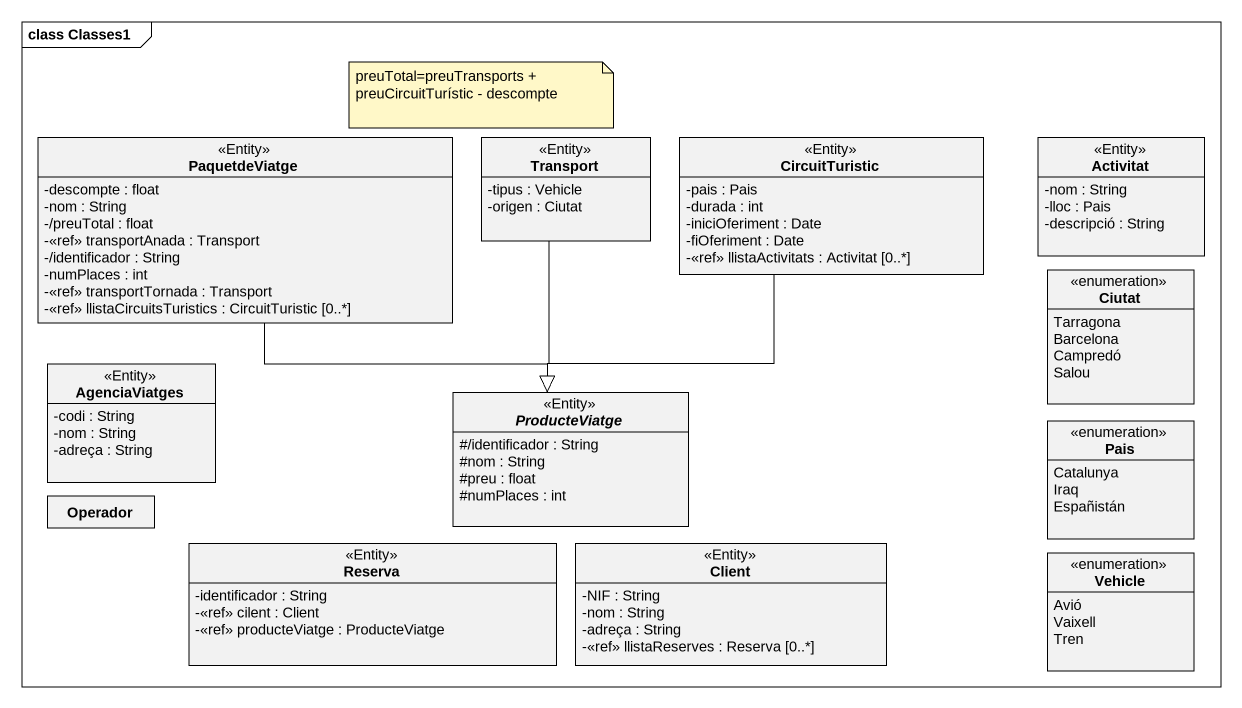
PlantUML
@startuml
mainframe class Classes1
hide circle
hide empty members
skinparam classAttributeIconSize 0
class PaquetdeViatge <<Entity>> {
  -descompte : float
  -nom : String
  -/preuTotal : float
  -<<ref>> transportAnada : Transport
  -/identificador : String
  -numPlaces : int
  -<<ref>> transportTornada : Transport
  -<<ref>> llistaCircuitsTuristics : CircuitTuristic [0..*]
}
class Transport <<Entity>> {
  -tipus : Vehicle
  -origen : Ciutat
}
class CircuitTuristic <<Entity>> {
  -pais : Pais
  -durada : int
  -iniciOferiment : Date
  -fiOferiment : Date
  -<<ref>> llistaActivitats : Activitat [0..*]
}
class Activitat <<Entity>> {
  -nom : String
  -lloc : Pais
  -descripció : String
}
enum Ciutat {
  Tarragona
  Barcelona
  Campredó
  Salou
}
class AgenciaViatges <<Entity>> {
  -codi : String
  -nom : String
  -adreça : String
}
abstract class ProducteViatge <<Entity>> {
  #/identificador : String
  #nom : String
  #preu : float
  #numPlaces : int
}
enum Pais {
  Catalunya
  Iraq
  Españistán
}
class Operador
class Reserva <<Entity>> {
  -identificador : String
  -<<ref>> cilent : Client
  -<<ref>> producteViatge : ProducteViatge
}
class Client <<Entity>> {
  -NIF : String
  -nom : String
  -adreça : String
  -<<ref>> llistaReserves : Reserva [0..*]
}
enum Vehicle {
  Avió
  Vaixell
  Tren
}
PaquetdeViatge --|> ProducteViatge
Transport --|> ProducteViatge
CircuitTuristic --|> ProducteViatge
note as N1
  preuTotal=preuTransports + preuCircuitTurístic - descompte
end note
@enduml
